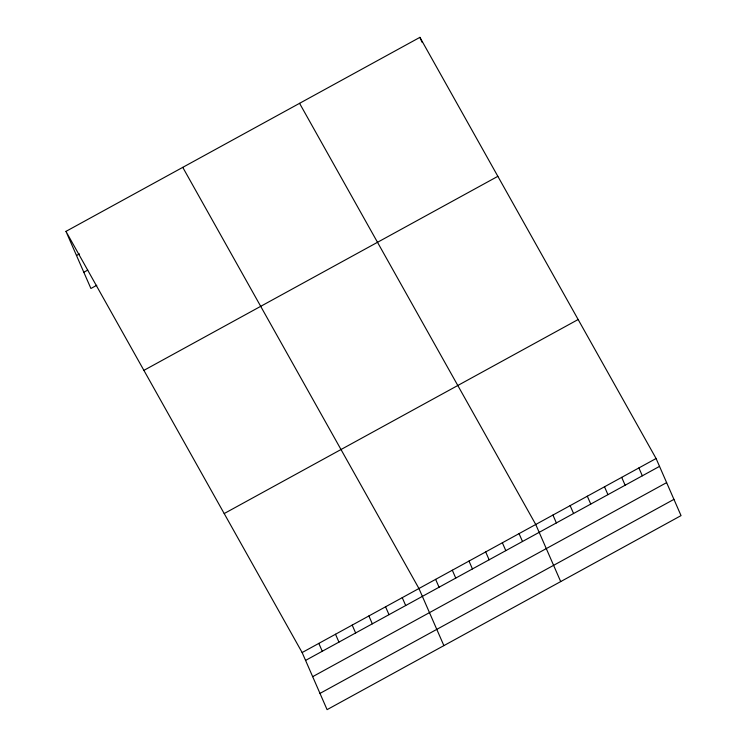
<?xml version="1.0" encoding="UTF-8"?>
<svg xmlns="http://www.w3.org/2000/svg" width="747" height="747" viewBox="0 0 747 747"><rect width="100%" height="100%" fill="white"/><g stroke="black" fill="none" stroke-linecap="round" stroke-linejoin="round"><path stroke-width="1.12" d="M65.96 231.383L419.917 37.35L656.09 458.509L681.04 515.617L327.083 709.65L302.133 652.542L65.96 231.383L90.91 288.491L96.802 285.27M76.502 255.502L79.443 253.887M83.813 272.244L87.744 270.097M143.9 370.363L497.847 176.329M224.203 513.553L578.15 319.52M302.133 652.542L656.09 458.509M305.579 660.413L659.526 466.38M312.676 676.661L666.623 482.627M319.987 693.403L673.934 499.369M299.566 103.319L535.739 524.478L560.698 581.586M182.763 167.356L418.936 588.505L443.886 645.623M638.89 467.93L642.336 475.802M621.7 477.352L625.136 485.223M419.917 37.35L422.064 42.271M604.51 486.783L607.946 494.654M587.319 496.204L590.756 504.076M570.129 505.626L573.565 513.497M552.939 515.057L556.375 522.928M519.053 533.619L522.498 541.491M502.367 542.77L505.812 550.642M485.681 551.921L489.126 559.792M468.995 561.062L472.44 568.934M452.308 570.213L455.754 578.085M435.622 579.364L439.068 587.235M402.25 597.656L405.696 605.528M385.564 606.807L389.01 614.678M368.878 615.948L372.323 623.82M352.192 625.099L355.637 632.97M335.506 634.24L338.951 642.112M318.82 643.391L322.265 651.263"/></g></svg>
